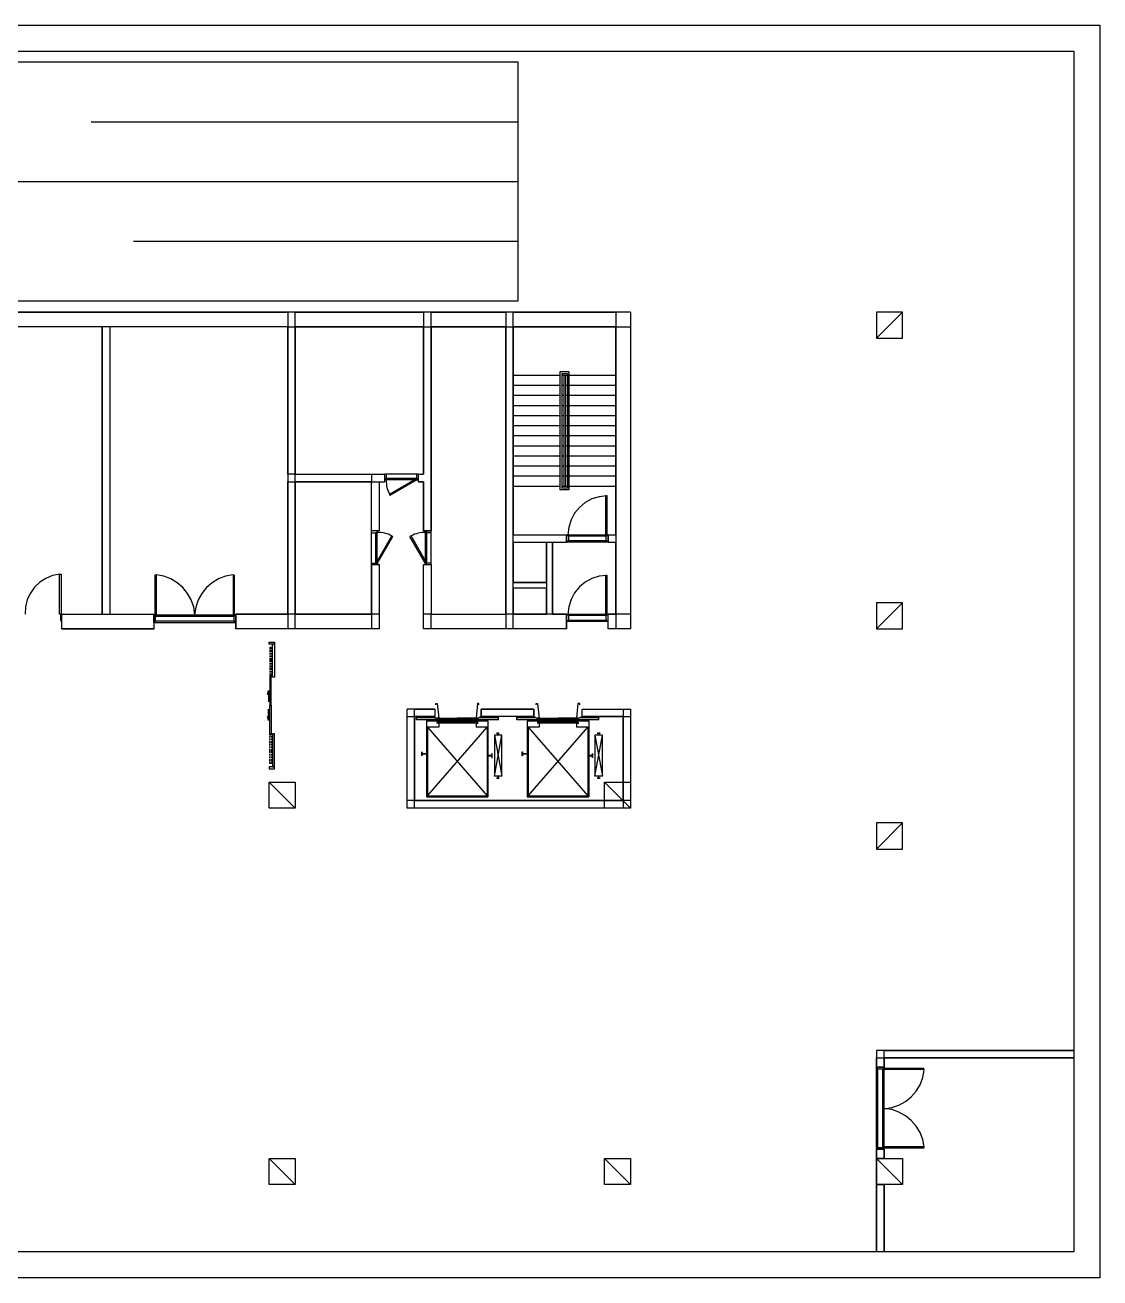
# Model space of a CAD drawing. Header units: millimetres. Extents: x -1062 to 473405, y -148599 to 38948.
# Drawn here: x 94578 to 123405, y -478 to 33116 of the extents above; entities that cross this region are included whole.
import ezdxf

# ---------------------------------------------------------------- set-up
doc = ezdxf.new("R2010")
doc.units = ezdxf.units.MM
for name, color, linetype in [('COLUMN', 1, 'Continuous'), ('CORE_REF', 8, 'Continuous'), ('DOOR', 3, 'Continuous'), ('WALL', 7, 'Continuous')]:
    doc.layers.add(name, color=color, linetype=linetype)

msp = doc.modelspace()

# ---------------------------------------------------------------- linework, layer by layer
at = {"layer": 'COLUMN'}
for p, q in [((117413.4, 24721), (118111.6, 25419.5)), ((118111.6, 25419.5), (117413.4, 25419.5)), ((117413.4, 25419.5), (117413.4, 24721)), ((118111.6, 24721), (118111.6, 25419.5)), ((117413.4, 24721), (118111.6, 24721)), ((117413.4, 16922.4), (118111.6, 17620.9)), ((118111.6, 17620.9), (117413.4, 17620.9)), ((117413.4, 17620.9), (117413.4, 16922.4)), ((118111.6, 16922.4), (118111.6, 17620.9)), ((117413.4, 16922.4), (118111.6, 16922.4)), ((101826.2, 12121.3), (101128, 12819.8)), ((101128, 12819.8), (101826.2, 12819.8)), ((101128, 12121.3), (101128, 12819.8)), ((101826.2, 12819.8), (101826.2, 12121.3)), ((110813, 12121.3), (110114.8, 12819.8)), ((110114.8, 12819.8), (110813, 12819.8)), ((110114.8, 12121.3), (110114.8, 12819.8)), ((110813, 12819.8), (110813, 12121.3)), ((101826.2, 12121.3), (101128, 12121.3)), ((110813, 12121.3), (110114.8, 12121.3)), ((117413.4, 11016.3), (118111.6, 11727.5)), ((118111.6, 11727.5), (117413.4, 11727.5)), ((117413.4, 11727.5), (117413.4, 11016.3)), ((118111.6, 11016.3), (118111.6, 11727.5)), ((117413.4, 11016.3), (118111.6, 11016.3)), ((101826.2, 2023.7), (101128, 2722.3)), ((101128, 2722.3), (101826.2, 2722.3)), ((101128, 2023.7), (101128, 2722.3)), ((101826.2, 2722.3), (101826.2, 2023.7)), ((110813, 2023.7), (110114.8, 2722.3)), ((110114.8, 2722.3), (110813, 2722.3)), ((110114.8, 2023.7), (110114.8, 2722.3)), ((110813, 2722.3), (110813, 2023.7)), ((118111.6, 2023.7), (117413.4, 2722.3)), ((117413.4, 2722.3), (118111.6, 2722.3)), ((117413.4, 2023.7), (117413.4, 2722.3)), ((118111.6, 2722.3), (118111.6, 2023.7)), ((101826.2, 2023.7), (101128, 2023.7)), ((110813, 2023.7), (110114.8, 2023.7)), ((118111.6, 2023.7), (117413.4, 2023.7))]:
    msp.add_line(p, q, dxfattribs=at)
at = {"layer": 'CORE_REF'}
for p, q in [((108921.7, 23717.6), (107665, 23717.6)), ((109162.8, 23819.2), (108921.7, 23819.2)), ((108921.7, 23819.2), (108921.7, 20656.5)), ((109124.8, 23768.4), (108972.4, 23768.4)), ((108972.4, 23768.4), (108972.4, 20694.7)), ((109124.8, 23717.6), (108972.4, 23717.6)), ((109023.2, 23717.6), (109023.2, 20745.5)), ((109074, 23717.6), (109074, 20745.5)), ((109124.8, 23717.6), (109112.1, 23717.6)), ((109124.8, 23768.4), (109124.8, 20694.7)), ((109162.8, 23819.2), (109162.8, 20656.5)), ((110419.5, 23717.6), (109162.8, 23717.6)), ((108921.7, 23450.8), (107665, 23450.8)), ((108921.7, 23184.1), (107665, 23184.1)), ((109023.2, 23450.8), (108972.4, 23450.8)), ((109023.2, 23184.1), (108972.4, 23184.1)), ((109124.8, 23450.8), (109074, 23450.8)), ((109124.8, 23184.1), (109074, 23184.1)), ((110419.5, 23450.8), (109162.8, 23450.8)), ((110419.5, 23184.1), (109162.8, 23184.1)), ((108921.7, 22904.7), (107665, 22904.7)), ((109023.2, 22904.7), (108972.4, 22904.7)), ((109124.8, 22904.7), (109074, 22904.7)), ((110419.5, 22904.7), (109162.8, 22904.7)), ((108921.7, 22637.9), (107665, 22637.9)), ((109023.2, 22637.9), (108972.4, 22637.9)), ((109124.8, 22637.9), (109074, 22637.9)), ((110419.5, 22637.9), (109162.8, 22637.9)), ((108921.7, 22371.2), (107665, 22371.2)), ((109023.2, 22371.2), (108972.4, 22371.2)), ((109124.8, 22371.2), (109074, 22371.2)), ((110419.5, 22371.2), (109162.8, 22371.2)), ((108921.7, 22104.5), (107665, 22104.5)), ((109023.2, 22104.5), (108972.4, 22104.5)), ((109124.8, 22104.5), (109074, 22104.5)), ((110419.5, 22104.5), (109162.8, 22104.5)), ((108921.7, 21825.1), (107665, 21825.1)), ((108921.7, 21558.3), (107665, 21558.3)), ((109023.2, 21825.1), (108972.4, 21825.1)), ((109023.2, 21558.3), (108972.4, 21558.3)), ((109124.8, 21825.1), (109074, 21825.1)), ((109124.8, 21558.3), (109074, 21558.3)), ((110419.5, 21825.1), (109162.8, 21825.1)), ((110419.5, 21558.3), (109162.8, 21558.3)), ((108921.7, 21291.6), (107665, 21291.6)), ((109023.2, 21291.6), (108972.4, 21291.6)), ((109124.8, 21291.6), (109074, 21291.6)), ((110419.5, 21291.6), (109162.8, 21291.6)), ((108921.7, 21024.9), (107665, 21024.9)), ((109023.2, 21024.9), (108972.4, 21024.9)), ((109124.8, 21024.9), (109074, 21024.9)), ((110419.5, 21024.9), (109162.8, 21024.9)), ((108921.7, 20745.5), (107665, 20745.5)), ((109162.8, 20656.5), (108921.7, 20656.5)), ((109023.2, 20745.5), (108972.4, 20745.5)), ((109124.8, 20694.7), (108972.4, 20694.7)), ((109124.8, 20745.5), (109023.2, 20745.5)), ((109124.8, 20745.5), (109112.1, 20745.5)), ((110419.5, 20745.5), (109162.8, 20745.5)), ((105596, 14890.2), (105596, 14928.3)), ((105596, 14928.3), (105634.1, 14928.3)), ((105634.1, 14928.3), (105672.2, 14534.5)), ((106713, 14928.3), (106675, 14534.5)), ((106751.1, 14928.3), (106713, 14928.3)), ((106751.1, 14890.2), (106751.1, 14928.3)), ((108287, 14890.2), (108287, 14928.3)), ((108287, 14928.3), (108325.1, 14928.3)), ((108325.1, 14928.3), (108363.2, 14534.5)), ((109404, 14928.3), (109365.9, 14534.5)), ((109454.8, 14928.3), (109404, 14928.3)), ((109454.8, 14890.2), (109454.8, 14928.3)), ((105075.6, 14483.7), (105075.6, 14572.6)), ((105075.6, 14547.2), (105583.3, 14547.2)), ((107271.5, 14483.7), (105075.6, 14483.7)), ((105342.2, 14458.3), (105342.2, 12426.1)), ((105342.2, 14458.3), (106992.3, 14458.3)), ((105519.9, 14572.6), (105596, 14534.5)), ((105596, 14534.5), (105596, 14547.2)), ((105672.2, 14534.5), (105596, 14534.5)), ((105634.1, 14496.4), (105634.1, 14534.5)), ((105634.1, 14534.5), (106167.2, 14534.5)), ((105634.1, 14496.4), (106167.2, 14496.4)), ((106713, 14534.5), (106167.2, 14534.5)), ((106167.2, 14534.5), (106167.2, 14496.4)), ((106713, 14496.4), (106167.2, 14496.4)), ((106675, 14534.5), (106738.4, 14534.5)), ((106713, 14496.4), (106713, 14534.5)), ((106814.6, 14572.6), (106738.4, 14534.5)), ((106738.4, 14534.5), (106738.4, 14547.2)), ((106763.8, 14547.2), (107271.5, 14547.2)), ((106992.3, 14458.3), (106992.3, 12426.1)), ((107271.5, 14483.7), (107271.5, 14572.6)), ((107766.6, 14483.7), (107766.6, 14572.6)), ((107766.6, 14547.2), (108274.3, 14547.2)), ((109962.5, 14483.7), (107766.6, 14483.7)), ((108045.8, 14458.3), (108045.8, 12426.1)), ((108045.8, 14458.3), (109695.9, 14458.3)), ((108223.5, 14572.6), (108299.7, 14534.5)), ((108299.7, 14534.5), (108299.7, 14547.2)), ((108363.2, 14534.5), (108299.7, 14534.5)), ((108325.1, 14496.4), (108325.1, 14534.5)), ((108325.1, 14534.5), (108870.9, 14534.5)), ((108325.1, 14496.4), (108870.9, 14496.4)), ((109404, 14534.5), (108870.9, 14534.5)), ((108870.9, 14534.5), (108870.9, 14496.4)), ((109404, 14496.4), (108870.9, 14496.4)), ((109365.9, 14534.5), (109442.1, 14534.5)), ((109404, 14496.4), (109404, 14534.5)), ((109518.2, 14572.6), (109442.1, 14534.5)), ((109442.1, 14534.5), (109442.1, 14547.2)), ((109454.8, 14547.2), (109962.5, 14547.2)), ((109695.9, 14458.3), (109695.9, 12426.1)), ((109962.5, 14483.7), (109962.5, 14572.6)), ((105367.6, 14293.2), (105367.6, 12451.5)), ((105672.2, 14293.2), (105367.6, 14293.2)), ((105367.6, 14293.2), (106966.9, 12451.5)), ((105367.6, 12451.5), (106966.9, 14293.2)), ((105672.2, 14394.8), (105608.7, 14394.8)), ((105634.1, 14432.9), (106167.2, 14432.9)), ((105634.1, 14432.9), (105634.1, 14407.5)), ((105634.1, 14407.5), (106167.2, 14407.5)), ((105672.2, 14394.8), (105672.2, 14293.2)), ((106167.2, 14432.9), (106713, 14432.9)), ((106167.2, 14432.9), (106167.2, 14407.5)), ((106167.2, 14407.5), (106713, 14407.5)), ((106675, 14394.8), (106725.7, 14394.8)), ((106675, 14394.8), (106675, 14293.2)), ((106966.9, 14293.2), (106675, 14293.2)), ((106713, 14432.9), (106713, 14407.5)), ((106966.9, 14293.2), (106966.9, 12451.5)), ((107220.8, 14128.1), (107296.9, 14128.1)), ((107258.9, 14128.1), (107233.5, 14128.1)), ((107258.9, 14115.4), (107258.9, 14128.1)), ((107258.9, 14102.7), (107258.9, 14115.4)), ((107296.9, 14128.1), (107271.5, 14128.1)), ((107271.5, 14128.1), (107271.5, 14115.4)), ((107271.5, 14102.7), (107271.5, 14115.4)), ((108071.2, 14293.2), (108071.2, 12451.5)), ((108363.2, 14293.2), (108071.2, 14293.2)), ((108071.2, 14293.2), (109670.6, 12451.5)), ((108071.2, 12451.5), (109670.6, 14293.2)), ((108363.2, 14394.8), (108312.4, 14394.8)), ((108325.1, 14432.9), (108870.9, 14432.9)), ((108325.1, 14432.9), (108325.1, 14407.5)), ((108325.1, 14407.5), (108870.9, 14407.5)), ((108363.2, 14394.8), (108363.2, 14293.2)), ((108870.9, 14432.9), (109404, 14432.9)), ((108870.9, 14432.9), (108870.9, 14407.5)), ((108870.9, 14407.5), (109404, 14407.5)), ((109365.9, 14394.8), (109429.4, 14394.8)), ((109365.9, 14394.8), (109365.9, 14293.2)), ((109670.6, 14293.2), (109365.9, 14293.2)), ((109404, 14432.9), (109404, 14407.5)), ((109670.6, 14293.2), (109670.6, 12451.5)), ((109924.4, 14128.1), (110000.6, 14128.1)), ((109949.8, 14128.1), (109924.4, 14128.1)), ((109962.5, 14115.4), (109949.8, 14128.1)), ((109975.2, 14128.1), (109962.5, 14115.4)), ((109962.5, 14115.4), (109962.5, 14102.7)), ((110000.6, 14128.1), (109975.2, 14128.1)), ((107170, 14077.3), (107360.4, 12972.3)), ((107360.4, 14077.3), (107170, 14077.3)), ((107170, 14077.3), (107170, 12972.3)), ((107170, 12972.3), (107360.4, 14077.3)), ((107258.9, 14077.3), (107258.9, 14102.7)), ((107271.5, 14077.3), (107258.9, 14077.3)), ((107271.5, 14102.7), (107271.5, 14077.3)), ((107360.4, 12972.3), (107360.4, 14077.3)), ((109861, 14077.3), (110064.1, 12972.3)), ((110064.1, 14077.3), (109861, 14077.3)), ((109861, 14077.3), (109861, 12972.3)), ((109861, 12972.3), (110064.1, 14077.3)), ((109962.5, 14102.7), (109962.5, 14077.3)), ((110064.1, 12972.3), (110064.1, 14077.3)), ((105215.2, 13632.7), (105227.9, 13581.9)), ((105215.2, 13518.4), (105215.2, 13632.7)), ((105227.9, 13569.2), (105215.2, 13518.4)), ((105227.9, 13581.9), (105253.3, 13581.9)), ((105253.3, 13569.2), (105227.9, 13569.2)), ((105253.3, 13581.9), (105266, 13581.9)), ((105266, 13569.2), (105253.3, 13569.2)), ((105266, 13581.9), (105329.5, 13581.9)), ((105329.5, 13569.2), (105266, 13569.2)), ((105329.5, 13581.9), (105329.5, 13569.2)), ((107055.8, 13531.1), (106992.3, 13531.1)), ((106992.3, 13531.1), (106992.3, 13518.4)), ((106992.3, 13518.4), (107055.8, 13518.4)), ((107093.8, 13531.1), (107055.8, 13531.1)), ((107055.8, 13518.4), (107093.8, 13518.4)), ((107093.8, 13581.9), (107093.8, 13531.1)), ((107106.5, 13581.9), (107093.8, 13581.9)), ((107093.8, 13518.4), (107093.8, 13467.6)), ((107093.8, 13467.6), (107106.5, 13467.6)), ((107106.5, 13467.6), (107106.5, 13581.9)), ((107906.2, 13518.4), (107906.2, 13632.7)), ((107906.2, 13632.7), (107918.9, 13632.7)), ((107918.9, 13518.4), (107906.2, 13518.4)), ((107918.9, 13632.7), (107918.9, 13581.9)), ((107918.9, 13581.9), (107957, 13581.9)), ((107957, 13569.2), (107918.9, 13569.2)), ((107918.9, 13569.2), (107918.9, 13518.4)), ((107957, 13581.9), (108020.4, 13581.9)), ((108020.4, 13569.2), (107957, 13569.2)), ((108020.4, 13581.9), (108020.4, 13569.2)), ((109746.7, 13531.1), (109683.3, 13531.1)), ((109683.3, 13531.1), (109683.3, 13518.4)), ((109683.3, 13518.4), (109746.7, 13518.4)), ((109759.4, 13531.1), (109746.7, 13531.1)), ((109746.7, 13518.4), (109759.4, 13518.4)), ((109784.8, 13531.1), (109759.4, 13531.1)), ((109759.4, 13518.4), (109784.8, 13518.4)), ((109797.5, 13531.1), (109784.8, 13531.1)), ((109784.8, 13518.4), (109797.5, 13518.4)), ((109797.5, 13581.9), (109797.5, 13531.1)), ((109797.5, 13467.6), (109797.5, 13581.9)), ((109797.5, 13518.4), (109797.5, 13467.6)), ((107360.4, 12972.3), (107170, 12972.3)), ((107220.8, 12921.5), (107296.9, 12921.5)), ((107258.9, 12934.2), (107233.5, 12921.5)), ((107271.5, 12972.3), (107258.9, 12972.3)), ((107258.9, 12972.3), (107258.9, 12946.9)), ((107258.9, 12946.9), (107258.9, 12934.2)), ((107271.5, 12946.9), (107271.5, 12972.3)), ((107271.5, 12934.2), (107271.5, 12946.9)), ((107296.9, 12921.5), (107271.5, 12934.2)), ((110064.1, 12972.3), (109861, 12972.3)), ((109949.8, 12934.2), (109924.4, 12921.5)), ((109924.4, 12921.5), (110000.6, 12921.5)), ((109962.5, 12934.2), (109949.8, 12934.2)), ((109962.5, 12946.9), (109962.5, 12972.3)), ((109962.5, 12934.2), (109962.5, 12946.9)), ((109975.2, 12934.2), (109962.5, 12934.2)), ((110000.6, 12921.5), (109975.2, 12934.2)), ((105367.6, 12451.5), (106966.9, 12451.5)), ((108071.2, 12451.5), (109670.6, 12451.5)), ((105342.2, 12426.1), (106992.3, 12426.1)), ((108045.8, 12426.1), (109695.9, 12426.1))]:
    msp.add_line(p, q, dxfattribs=at)
at = {"layer": 'DOOR'}
for p, q in [((104225.2, 20923.3), (104225.2, 21075.7)), ((104263.2, 21075.7), (104225.2, 21075.7)), ((104250.6, 20923.3), (104225.2, 20923.3)), ((104263.2, 20961.4), (104250.6, 20961.4)), ((104250.6, 20961.4), (104250.6, 20923.3)), ((105075.6, 20961.4), (104250.6, 20961.4)), ((105088.3, 20923.3), (104250.6, 20923.3)), ((105075.6, 21075.7), (104263.2, 21075.7)), ((104263.2, 21075.7), (104263.2, 20961.4)), ((104263.6, 20915.7), (104263.7, 20864.7)), ((104263.7, 20864.7), (104267.3, 20814)), ((105075.6, 20948.7), (104352.1, 20529.5)), ((105088.3, 20923.3), (104364.8, 20504.1)), ((105126.4, 21075.7), (105075.6, 21075.7)), ((105075.6, 21075.7), (105075.6, 20961.4)), ((105075.6, 20961.4), (105088.3, 20961.4)), ((105088.3, 20923.3), (105075.6, 20948.7)), ((105088.3, 20961.4), (105088.3, 20923.3)), ((105088.3, 20923.3), (105126.4, 20923.3)), ((105126.4, 20923.3), (105126.4, 21075.7)), ((104267.3, 20814), (104274.3, 20763.9)), ((104274.3, 20763.9), (104284.7, 20714.3)), ((104284.7, 20714.3), (104298.4, 20665.6)), ((104298.4, 20665.6), (104315.4, 20617.9)), ((104315.4, 20617.9), (104335.7, 20571.4)), ((104335.7, 20571.4), (104359.2, 20526.2)), ((104352.1, 20529.5), (104364.8, 20504.1)), ((110152.9, 19449.9), (110152.9, 20504.1)), ((110152.9, 20504.1), (110178.3, 20504.1)), ((110178.3, 20504.1), (110178.3, 19449.9)), ((109444.2, 20184.5), (109316.3, 20029.4)), ((109599.1, 20312.5), (109444.2, 20184.5)), ((109777, 20409.1), (109599.1, 20312.5)), ((109973.6, 20470.1), (109777, 20409.1)), ((110184.6, 20491.4), (109973.6, 20470.1)), ((109219.7, 19851.4), (109158.7, 19654.8)), ((109316.3, 20029.4), (109219.7, 19851.4)), ((104022.1, 19551.5), (103869.8, 19551.5)), ((103869.8, 19500.7), (103869.8, 19551.5)), ((103869.8, 18687.8), (103869.8, 19500.7)), ((103869.8, 19500.7), (103984, 19500.7)), ((103984, 19500.7), (103984, 19513.4)), ((103984, 19513.4), (104022.1, 19513.4)), ((103984, 18687.8), (103984, 19513.4)), ((104022.1, 19513.4), (104022.1, 19551.5)), ((104022.1, 18675.1), (104022.1, 19513.4)), ((104080.6, 19512.9), (104029.7, 19513)), ((104131.2, 19509.4), (104080.6, 19512.9)), ((104181.4, 19502.4), (104131.2, 19509.4)), ((104230.9, 19492), (104181.4, 19502.4)), ((104279.6, 19478.3), (104230.9, 19492)), ((105120.7, 19492), (105072, 19478.3)), ((105170.2, 19502.4), (105120.7, 19492)), ((105220.3, 19509.4), (105170.2, 19502.4)), ((105271, 19512.9), (105220.3, 19509.4)), ((105321.9, 19513), (105271, 19512.9)), ((105316.8, 19513.4), (105316.8, 19551.5)), ((105316.8, 19551.5), (105469.1, 19551.5)), ((105354.9, 19513.4), (105316.8, 19513.4)), ((105316.8, 18675.1), (105316.8, 19513.4)), ((105354.9, 19500.7), (105354.9, 19513.4)), ((105354.9, 18687.8), (105354.9, 19513.4)), ((105469.1, 19500.7), (105354.9, 19500.7)), ((105469.1, 19500.7), (105469.1, 19551.5)), ((105469.1, 18687.8), (105469.1, 19500.7)), ((109158.7, 19654.8), (109137.5, 19443.6)), ((103996.7, 18687.8), (104415.6, 19424.5)), ((104022.1, 18675.1), (104441, 19399.1)), ((104327.2, 19461.2), (104279.6, 19478.3)), ((104373.8, 19440.9), (104327.2, 19461.2)), ((104418.9, 19417.4), (104373.8, 19440.9)), ((104415.6, 19424.5), (104441, 19399.1)), ((104936, 19424.5), (104897.9, 19399.1)), ((105316.8, 18675.1), (104897.9, 19399.1)), ((104977.8, 19440.9), (104932.6, 19417.4)), ((105354.9, 18687.8), (104936, 19424.5)), ((105024.3, 19461.2), (104977.8, 19440.9)), ((105072, 19478.3), (105024.3, 19461.2)), ((109112.1, 19246.7), (109112.1, 19449.9)), ((109112.1, 19449.9), (109137.5, 19449.9)), ((109137.5, 19246.7), (109112.1, 19246.7)), ((109137.5, 19449.9), (109137.5, 19424.5)), ((109137.5, 19449.9), (110152.9, 19449.9)), ((109137.5, 19424.5), (109150.1, 19424.5)), ((109137.5, 19284.8), (109137.5, 19246.7)), ((109150.1, 19284.8), (109137.5, 19284.8)), ((110178.3, 19246.7), (109137.5, 19246.7)), ((109150.1, 19424.5), (109150.1, 19284.8)), ((109150.1, 19424.5), (110165.6, 19424.5)), ((110165.6, 19284.8), (109150.1, 19284.8)), ((110178.3, 19449.9), (110152.9, 19449.9)), ((110165.6, 19284.8), (110165.6, 19424.5)), ((110165.6, 19424.5), (110178.3, 19424.5)), ((110178.3, 19284.8), (110165.6, 19284.8)), ((110178.3, 19424.5), (110178.3, 19449.9)), ((110178.3, 19449.9), (110203.7, 19449.9)), ((110178.3, 19246.7), (110178.3, 19284.8)), ((110203.7, 19246.7), (110178.3, 19246.7)), ((110203.7, 19449.9), (110203.7, 19246.7)), ((103869.8, 18649.7), (103869.8, 18687.8)), ((103869.8, 18687.8), (103984, 18687.8)), ((104022.1, 18649.7), (103869.8, 18649.7)), ((103984, 18687.8), (103984, 18675.1)), ((103984, 18675.1), (104022.1, 18675.1)), ((104022.1, 18675.1), (103996.7, 18687.8)), ((104022.1, 18675.1), (104022.1, 18649.7)), ((105316.8, 18675.1), (105354.9, 18687.8)), ((105354.9, 18675.1), (105316.8, 18675.1)), ((105316.8, 18675.1), (105316.8, 18649.7)), ((105316.8, 18649.7), (105469.1, 18649.7)), ((105469.1, 18687.8), (105354.9, 18687.8)), ((105354.9, 18687.8), (105354.9, 18675.1)), ((105469.1, 18649.7), (105469.1, 18687.8)), ((94973.3, 18174.4), (94834, 18041.9)), ((95135.9, 18279.4), (94973.3, 18174.4)), ((95318.1, 18353), (95135.9, 18279.4)), ((95516.7, 18391.2), (95318.1, 18353)), ((95504.9, 17316.1), (95504.9, 18395.7)), ((95504.9, 18395.7), (95543, 18395.7)), ((95543, 18395.7), (95543, 17316.1)), ((98056.3, 18370.3), (98056.3, 17303.4)), ((98094.3, 18370.3), (98056.3, 18370.3)), ((98094.3, 18370.3), (98094.3, 17303.4)), ((98299.8, 18339.5), (98095, 18377.9)), ((98489.8, 18267), (98299.8, 18339.5)), ((98661.7, 18163.5), (98489.8, 18267)), ((98812.1, 18032.7), (98661.7, 18163.5)), ((99596, 18163.5), (99445.6, 18032.7)), ((99767.9, 18267), (99596, 18163.5)), ((99957.9, 18339.5), (99767.9, 18267)), ((100162.7, 18377.9), (99957.9, 18339.5)), ((100188.7, 18370.3), (100163.3, 18370.3)), ((100163.3, 18370.3), (100163.3, 17303.4)), ((100188.7, 18370.3), (100188.7, 17303.4)), ((109599.1, 18178.7), (109444.2, 18050.7)), ((109777, 18275.3), (109599.1, 18178.7)), ((109973.6, 18336.3), (109777, 18275.3)), ((110184.6, 18357.6), (109973.6, 18336.3)), ((110152.9, 17316.1), (110152.9, 18370.3)), ((110152.9, 18370.3), (110178.3, 18370.3)), ((110178.3, 18370.3), (110178.3, 17316.1)), ((94721.5, 17886.1), (94639.1, 17710.9)), ((94834, 18041.9), (94721.5, 17886.1)), ((98937.8, 17877.9), (98812.1, 18032.7)), ((99035.4, 17702.6), (98937.8, 17877.9)), ((99319.9, 17877.9), (99222.3, 17702.6)), ((99445.6, 18032.7), (99319.9, 17877.9)), ((109316.3, 17895.6), (109219.7, 17717.6)), ((109444.2, 18050.7), (109316.3, 17895.6)), ((94590.6, 17520.4), (94579.2, 17318.4)), ((94639.1, 17710.9), (94590.6, 17520.4)), ((99101.6, 17510.1), (99035.4, 17702.6)), ((99133, 17304), (99101.6, 17510.1)), ((99156.1, 17510.1), (99124.7, 17304)), ((99222.3, 17702.6), (99156.1, 17510.1)), ((109158.7, 17520.9), (109137.5, 17309.8)), ((109219.7, 17717.6), (109158.7, 17520.9)), ((95543, 17316.1), (95504.9, 17316.1)), ((95543, 17290.7), (95530.3, 17290.7)), ((95530.3, 17290.7), (95530.3, 17151)), ((95530.3, 17151), (95543, 17151)), ((95543, 17316.1), (95543, 17290.7)), ((95568.4, 17316.1), (95543, 17316.1)), ((95543, 17151), (95543, 17125.6)), ((95568.4, 17125.6), (95568.4, 17316.1)), ((98030.9, 17100.2), (98030.9, 17303.4)), ((98030.9, 17303.4), (98056.3, 17303.4)), ((98056.3, 17303.4), (98056.3, 17265.3)), ((98056.3, 17303.4), (100188.7, 17303.4)), ((98056.3, 17265.3), (98069, 17265.3)), ((98069, 17138.3), (98056.3, 17138.3)), ((98056.3, 17138.3), (98056.3, 17100.2)), ((98069, 17265.3), (98069, 17138.3)), ((98069, 17265.3), (100176, 17265.3)), ((98069, 17138.3), (100176, 17138.3)), ((100188.7, 17265.3), (100176, 17265.3)), ((100176, 17265.3), (100176, 17138.3)), ((100176, 17138.3), (100188.7, 17138.3)), ((100188.7, 17303.4), (100188.7, 17265.3)), ((100226.8, 17303.4), (100188.7, 17303.4)), ((100188.7, 17138.3), (100188.7, 17100.2)), ((100226.8, 17100.2), (100226.8, 17303.4)), ((109112.1, 17125.6), (109112.1, 17316.1)), ((109112.1, 17316.1), (109137.5, 17316.1)), ((109137.5, 17316.1), (109137.5, 17290.7)), ((109137.5, 17316.1), (110152.9, 17316.1)), ((109137.5, 17290.7), (109150.1, 17290.7)), ((109137.5, 17151), (109137.5, 17125.6)), ((109150.1, 17151), (109137.5, 17151)), ((109150.1, 17290.7), (109150.1, 17151)), ((109150.1, 17290.7), (110165.6, 17290.7)), ((110165.6, 17151), (109150.1, 17151)), ((110178.3, 17316.1), (110152.9, 17316.1)), ((110165.6, 17151), (110165.6, 17290.7)), ((110165.6, 17290.7), (110178.3, 17290.7)), ((110178.3, 17151), (110165.6, 17151)), ((110178.3, 17290.7), (110178.3, 17316.1)), ((110178.3, 17316.1), (110203.7, 17316.1)), ((110178.3, 17125.6), (110178.3, 17151)), ((110203.7, 17316.1), (110203.7, 17125.6)), ((95543, 17125.6), (95568.4, 17125.6)), ((98056.3, 17100.2), (98030.9, 17100.2)), ((98056.3, 17100.2), (100188.7, 17100.2)), ((100188.7, 17100.2), (100226.8, 17100.2)), ((109137.5, 17125.6), (109112.1, 17125.6)), ((110178.3, 17125.6), (109137.5, 17125.6)), ((110203.7, 17125.6), (110178.3, 17125.6)), ((101128, 16566.7), (101267.6, 16566.7)), ((101128, 16515.9), (101128, 16566.7)), ((101267.6, 16515.9), (101128, 16515.9)), ((101216.9, 15626.8), (101216.9, 16515.9)), ((101216.9, 16515.9), (101267.6, 16515.9)), ((101267.6, 16566.7), (101267.6, 16515.9)), ((101267.6, 16515.9), (101267.6, 15626.8)), ((101178.8, 16427), (101140.7, 16427)), ((101140.7, 16427), (101140.7, 16376.2)), ((101140.7, 16350.8), (101140.7, 16312.7)), ((101140.7, 16287.3), (101140.7, 16236.5)), ((101140.7, 16211.1), (101140.7, 16173)), ((101140.7, 16147.6), (101140.7, 16096.8)), ((101178.8, 16376.2), (101178.8, 16427)), ((101178.8, 16312.7), (101178.8, 16350.8)), ((101178.8, 16236.5), (101178.8, 16287.3)), ((101178.8, 16173), (101178.8, 16211.1)), ((101178.8, 16096.8), (101178.8, 16147.6)), ((101140.7, 16084.1), (101140.7, 16033.3)), ((101140.7, 16007.9), (101140.7, 15969.8)), ((101140.7, 15944.4), (101140.7, 15893.6)), ((101140.7, 15868.2), (101140.7, 15830.1)), ((101140.7, 15804.7), (101140.7, 15753.8)), ((101178.8, 16033.3), (101178.8, 16084.1)), ((101178.8, 15969.8), (101178.8, 16007.9)), ((101178.8, 15893.6), (101178.8, 15944.4)), ((101178.8, 15830.1), (101178.8, 15868.2)), ((101178.8, 15753.8), (101178.8, 15804.7)), ((101140.7, 15728.4), (101140.7, 15690.3)), ((101178.8, 15677.6), (101140.7, 15677.6)), ((101140.7, 15677.6), (101140.7, 14877.5)), ((101140.7, 15664.9), (101140.7, 15626.8)), ((101140.7, 15626.8), (101178.8, 15626.8)), ((101178.8, 15690.3), (101178.8, 15728.4)), ((101178.8, 14877.5), (101178.8, 15677.6)), ((101178.8, 15626.8), (101178.8, 15664.9)), ((101267.6, 15626.8), (101216.9, 15626.8)), ((101077.2, 15169.6), (101102.6, 15271.2)), ((101102.6, 15169.6), (101077.2, 15169.6)), ((101102.6, 15271.2), (101102.6, 15169.6)), ((101102.6, 15169.6), (101102.6, 14966.4)), ((101140.7, 14877.5), (101178.8, 14877.5)), ((101140.7, 14077.3), (101140.7, 14877.5)), ((101178.8, 14877.5), (101178.8, 14077.3)), ((101102.6, 14471), (101077.2, 14572.6)), ((101077.2, 14572.6), (101102.6, 14572.6)), ((101102.6, 14572.6), (101102.6, 14775.8)), ((101102.6, 14572.6), (101102.6, 14471)), ((101140.7, 14077.3), (101140.7, 14115.4)), ((101140.7, 14115.4), (101178.8, 14115.4)), ((101178.8, 14115.4), (101178.8, 14077.3)), ((101267.6, 14115.4), (101216.9, 14115.4)), ((101216.9, 14115.4), (101216.9, 13226.3)), ((101267.6, 13226.3), (101267.6, 14115.4)), ((101178.8, 14077.3), (101140.7, 14077.3)), ((101140.7, 14013.8), (101140.7, 14051.9)), ((101140.7, 13937.6), (101140.7, 13988.4)), ((101140.7, 13874.1), (101140.7, 13912.2)), ((101140.7, 13797.8), (101140.7, 13848.6)), ((101178.8, 14051.9), (101178.8, 14013.8)), ((101178.8, 13988.4), (101178.8, 13937.6)), ((101178.8, 13912.2), (101178.8, 13874.1)), ((101178.8, 13848.6), (101178.8, 13797.8)), ((101140.7, 13734.3), (101140.7, 13772.4)), ((101140.7, 13658.1), (101140.7, 13708.9)), ((101140.7, 13594.6), (101140.7, 13645.4)), ((101140.7, 13531.1), (101140.7, 13569.2)), ((101140.7, 13454.9), (101140.7, 13505.7)), ((101178.8, 13772.4), (101178.8, 13734.3)), ((101178.8, 13708.9), (101178.8, 13658.1)), ((101178.8, 13645.4), (101178.8, 13594.6)), ((101178.8, 13569.2), (101178.8, 13531.1)), ((101178.8, 13505.7), (101178.8, 13454.9)), ((101267.6, 13226.3), (101128, 13226.3)), ((101128, 13226.3), (101128, 13175.5)), ((101128, 13175.5), (101267.6, 13175.5)), ((101140.7, 13391.4), (101140.7, 13429.5)), ((101140.7, 13315.2), (101140.7, 13366)), ((101178.8, 13315.2), (101140.7, 13315.2)), ((101178.8, 13429.5), (101178.8, 13391.4)), ((101178.8, 13366), (101178.8, 13315.2)), ((101216.9, 13226.3), (101267.6, 13226.3)), ((101267.6, 13175.5), (101267.6, 13226.3)), ((117413.4, 5135.6), (117413.4, 5173.7)), ((117451.5, 5135.6), (117413.4, 5135.6)), ((117413.4, 3001.7), (117413.4, 5135.6)), ((117451.5, 5122.9), (117451.5, 5135.6)), ((117578.4, 5122.9), (117451.5, 5122.9)), ((117451.5, 3014.4), (117451.5, 5122.9)), ((117616.5, 5135.6), (117578.4, 5135.6)), ((117578.4, 5135.6), (117578.4, 5122.9)), ((117578.4, 3014.4), (117578.4, 5122.9)), ((117616.5, 5173.7), (117616.5, 5135.6)), ((117616.5, 3001.7), (117616.5, 5135.6)), ((118682.8, 5135.6), (117616.5, 5135.6)), ((118682.8, 5110.2), (117616.5, 5110.2)), ((118652, 4891.9), (118690.3, 5096.8)), ((118682.8, 5135.6), (118682.8, 5110.2)), ((118579.5, 4701.7), (118652, 4891.9)), ((118190.7, 4253.5), (118345.4, 4379.2)), ((118345.4, 4379.2), (118476.1, 4529.7)), ((118476.1, 4529.7), (118579.5, 4701.7)), ((117617.1, 4058.1), (117823.1, 4089.6)), ((117823.1, 4035), (117617.1, 4066.5)), ((117823.1, 4089.6), (118015.5, 4155.8)), ((118015.5, 3968.8), (117823.1, 4035)), ((118015.5, 4155.8), (118190.7, 4253.5)), ((118190.7, 3871.1), (118015.5, 3968.8)), ((118345.4, 3745.4), (118190.7, 3871.1)), ((118476.1, 3594.9), (118345.4, 3745.4)), ((118579.5, 3422.9), (118476.1, 3594.9)), ((118652, 3232.7), (118579.5, 3422.9)), ((118682.8, 3039.8), (117616.5, 3039.8)), ((118690.3, 3027.8), (118652, 3232.7)), ((118682.8, 3039.8), (118682.8, 3001.7)), ((117451.5, 3001.7), (117413.4, 3001.7)), ((117413.4, 3001.7), (117413.4, 2976.3)), ((117578.4, 3014.4), (117451.5, 3014.4)), ((117451.5, 3014.4), (117451.5, 3001.7)), ((117578.4, 3001.7), (117578.4, 3014.4)), ((117616.5, 3001.7), (117578.4, 3001.7)), ((117616.5, 2976.3), (117616.5, 3001.7)), ((118682.8, 3001.7), (117616.5, 3001.7))]:
    msp.add_line(p, q, dxfattribs=at)
at = {"layer": 'WALL'}
for p, q in [((68938, 33116.5), (123404.6, 33116.5)), ((123404.6, 33116.5), (123404.6, -478.4)), ((71184.7, 32417.9), (122706.5, 32417.9)), ((122706.5, 32417.9), (122706.5, 5618.2)), ((95746.1, 32125.8), (85198, 32125.8)), ((107804.7, 32125.8), (95746.1, 32125.8)), ((107804.7, 25724.4), (107804.7, 32125.8)), ((96355.4, 30525.5), (107804.7, 30525.5)), ((85198, 28925.1), (96952, 28925.1)), ((96952, 28925.1), (107804.7, 28925.1)), ((97485.1, 27324.7), (107804.7, 27324.7)), ((85198, 25724.4), (98005.5, 25724.4)), ((98005.5, 25724.4), (107804.7, 25724.4)), ((110813, 25419.5), (83129, 25419.5)), ((110813, 25419.5), (110813, 16922.4)), ((101623.1, 25025.8), (92331.6, 25025.8)), ((96647.3, 25025.8), (96647.3, 17316.1)), ((96850.4, 25025.8), (96850.4, 17316.1)), ((101623.1, 25025.8), (101623.1, 17316.1)), ((101826.2, 25025.8), (105266, 25025.8)), ((101826.2, 21075.7), (101826.2, 25025.8)), ((105266, 25025.8), (105266, 21075.7)), ((105469.1, 25025.8), (107474.6, 25025.8)), ((105469.1, 19551.5), (105469.1, 25025.8)), ((107474.6, 25025.8), (107474.6, 17316.1)), ((107665, 25025.8), (110419.5, 25025.8)), ((107665, 19449.9), (107665, 25025.8)), ((110419.5, 19449.9), (110419.5, 25025.8)), ((110419.5, 25025.8), (110419.5, 17316.1)), ((101826.2, 21075.7), (104225.2, 21075.7)), ((101826.2, 17316.1), (101826.2, 20872.5)), ((101826.2, 20872.5), (103869.8, 20872.5)), ((103869.8, 19551.5), (103869.8, 20872.5)), ((104072.9, 20872.5), (104225.2, 20872.5)), ((104072.9, 20872.5), (104072.9, 19551.5)), ((104225.2, 20872.5), (104225.2, 21075.7)), ((105126.4, 21075.7), (105266, 21075.7)), ((105126.4, 20872.5), (105126.4, 21075.7)), ((105126.4, 20872.5), (105266, 20872.5)), ((105266, 20872.5), (105266, 19551.5)), ((104072.9, 19551.5), (103869.8, 19551.5)), ((105266, 19551.5), (105469.1, 19551.5)), ((107665, 17316.1), (107665, 19449.9)), ((107665, 19449.9), (109099.4, 19449.9)), ((107665, 19246.7), (109099.4, 19246.7)), ((108566.3, 19246.7), (108566.3, 17316.1)), ((108718.6, 19246.7), (108718.6, 17316.1)), ((109099.4, 19246.7), (109099.4, 19449.9)), ((110216.4, 19449.9), (110419.5, 19449.9)), ((110216.4, 19449.9), (110216.4, 19246.7)), ((110216.4, 19246.7), (110419.5, 19246.7)), ((110419.5, 19449.9), (110419.5, 17316.1)), ((104072.9, 18649.7), (103869.8, 18649.7)), ((103869.8, 18649.7), (103869.8, 17316.1)), ((104072.9, 18649.7), (104072.9, 16922.4)), ((105266, 16922.4), (105266, 18649.7)), ((105266, 18649.7), (105469.1, 18649.7)), ((105469.1, 18649.7), (105469.1, 17316.1)), ((108566.3, 18167.1), (107665, 18167.1)), ((108566.3, 18014.7), (107665, 18014.7)), ((95568.4, 17316.1), (98030.9, 17316.1)), ((95568.4, 16922.4), (95568.4, 17316.1)), ((98030.9, 17316.1), (98030.9, 16922.4)), ((101623.1, 17316.1), (100226.8, 17316.1)), ((100226.8, 17316.1), (100226.8, 16922.4)), ((101521.5, 17316.1), (101623.1, 17316.1)), ((103869.8, 17316.1), (101826.2, 17316.1)), ((105469.1, 17316.1), (107474.6, 17316.1)), ((109099.4, 17316.1), (107665, 17316.1)), ((109099.4, 16922.4), (109099.4, 17316.1)), ((110419.5, 17316.1), (110216.4, 17316.1)), ((110216.4, 16922.4), (110216.4, 17316.1)), ((98030.9, 16922.4), (95568.4, 16922.4)), ((104072.9, 16922.4), (100226.8, 16922.4)), ((109099.4, 16922.4), (105266, 16922.4)), ((110813, 16922.4), (110216.4, 16922.4)), ((104821.8, 12121.3), (104821.8, 14775.8)), ((105570.7, 14775.8), (104821.8, 14775.8)), ((105570.7, 14572.6), (105024.8, 14572.6)), ((105024.8, 12324.5), (105024.8, 14572.6)), ((105570.7, 14775.8), (105570.7, 14572.6)), ((108223.5, 14775.8), (106814.6, 14775.8)), ((106814.6, 14775.8), (106814.6, 14572.6)), ((108223.5, 14572.6), (106814.6, 14572.6)), ((108223.5, 14572.6), (108223.5, 14775.8)), ((109518.2, 14572.6), (109518.2, 14775.8)), ((109518.2, 14775.8), (110813, 14775.8)), ((109518.2, 14572.6), (110622.6, 14572.6)), ((110622.6, 14572.6), (110622.6, 12324.5)), ((110813, 14775.8), (110813, 12121.3)), ((110813, 12121.3), (104821.8, 12121.3)), ((110622.6, 12324.5), (105024.8, 12324.5)), ((122706.5, 5618.2), (117413.4, 5618.2)), ((117413.4, 5618.2), (117413.4, 5173.7)), ((117616.5, 5173.7), (117616.5, 5427.7)), ((117616.5, 5427.7), (122706.5, 5427.7)), ((122706.5, 5427.7), (122706.5, 220.2)), ((117413.4, 5173.7), (117616.5, 5173.7)), ((117616.5, 2976.3), (117413.4, 2976.3)), ((117413.4, 2976.3), (117413.4, 220.2)), ((117616.5, 2722.3), (117616.5, 2976.3)), ((117616.5, 220.2), (117616.5, 2023.7)), ((117413.4, 220.2), (76541.2, 220.2)), ((122706.5, 220.2), (117616.5, 220.2)), ((123404.6, -478.4), (68938, -478.4))]:
    msp.add_line(p, q, dxfattribs=at)
for points in [[(96645, 25025), (96647.3, 25025), (96647.3, 25025.8), (92331.6, 25025.8), (92331.6, 25419.5), (101623.1, 25419.5), (101623.1, 25025.8), (96850.4, 25025.8), (96850.4, 17316.1), (98030.9, 17316.1), (98030.9, 16922.4), (98030, 16922.4), (98030, 16920), (95570, 16920), (95570, 16922.4), (95568.4, 16922.4), (95568.4, 17316.1), (96645, 17316.1), (96645, 25025)], [(101826.2, 25419.5), (105266, 25419.5), (105266, 25025.8), (101826.2, 25025.8), (101826.2, 25419.5)], [(107474.6, 25419.5), (107474.6, 25025.8), (105469.1, 25025.8), (105469.1, 25419.5), (107474.6, 25419.5)], [(110419.5, 25419.5), (110419.5, 25025.8), (107665, 25025.8), (107665, 25419.5), (110419.5, 25419.5)], [(101826.2, 21075.7), (101623.1, 21075.7), (101623.1, 25025.8), (101826.2, 25025.8), (101826.2, 21075.7)], [(105126.4, 20872.5), (105126.4, 21075.7), (105266, 21075.7), (105266, 25025.8), (105469.1, 25025.8), (105469.1, 21075.7), (105469.1, 20872.5), (105469.1, 19551.5), (105266, 19551.5), (105266, 20872.5), (105126.4, 20872.5)], [(107474.6, 25025.8), (107665, 25025.8), (107665, 19450), (109100, 19450), (109100, 19245), (108720, 19245), (108720, 17316.1), (109099.4, 17316.1), (109099.4, 16922.4), (107665, 16922.4), (107665, 17316.1), (107474.6, 17316.1), (107474.6, 19449.9), (107474.6, 25025.8)], [(110215, 19450), (110419.5, 19450), (110419.5, 25025.8), (110813, 25025.8), (110813, 19449.9), (110813, 17316.1), (110419.5, 17316.1), (110419.5, 19245), (110215, 19245), (110215, 19450)], [(101623.1, 20872.5), (101826.2, 20872.5), (101826.2, 17316.1), (101623.1, 17316.1), (101623.1, 20872.5)], [(101826.2, 21075.7), (103869.8, 21075.7), (103869.8, 20872.5), (101826.2, 20872.5), (101826.2, 21075.7)], [(104072.9, 20872.5), (104072.9, 19551.5), (103869.8, 19551.5), (103869.8, 20872.5), (104072.9, 20872.5)], [(108565, 18167.1), (108565, 19245), (107665, 19245), (107665, 18167.1), (108565, 18167.1)], [(103869.8, 18649.7), (104072.9, 18649.7), (104072.9, 17316.1), (103869.8, 17316.1), (103869.8, 18649.7)], [(105469.1, 18649.7), (105469.1, 17316.1), (105266, 17316.1), (105266, 18649.7), (105469.1, 18649.7)], [(108565, 17316.1), (108565, 18014.7), (107665, 18014.7), (107665, 17316.1), (108565, 17316.1)], [(100226.8, 17316.1), (101623.1, 17316.1), (101623.1, 16922.4), (100226.8, 16922.4), (100226.8, 17316.1)], [(103869.8, 17316.1), (103869.8, 16922.4), (101826.2, 16922.4), (101826.2, 17316.1), (103869.8, 17316.1)], [(107474.6, 17316.1), (107474.6, 16922.4), (105469.1, 16922.4), (105469.1, 17316.1), (107474.6, 17316.1)], [(110419.5, 17316.1), (110419.5, 16922.4), (110216.4, 16922.4), (110216.4, 17316.1), (110419.5, 17316.1)], [(104821.8, 14572.6), (105024.8, 14572.6), (105024.8, 12324.5), (104821.8, 12324.5), (104821.8, 14572.6)], [(105024.8, 14572.6), (105024.8, 14775.8), (105570.7, 14775.8), (105570.7, 14572.6), (105024.8, 14572.6)], [(108223.5, 14575), (108223.5, 14572.6), (106814.6, 14572.6), (106814.6, 14775.8), (108223.5, 14775.8), (108223.5, 14775), (108225, 14775), (108225, 14575), (108223.5, 14575)], [(110622.6, 14775.8), (110622.6, 14572.6), (109518.2, 14572.6), (109518.2, 14775.8), (110622.6, 14775.8)], [(110622.6, 12324.5), (110622.6, 14572.6), (110813, 14572.6), (110813, 12324.5), (110622.6, 12324.5)], [(105024.8, 12121.3), (105024.8, 12324.5), (110622.6, 12324.5), (110622.6, 12121.3), (105024.8, 12121.3)], [(117413.4, 5427.7), (117616.5, 5427.7), (117616.5, 5173.7), (117413.4, 5173.7), (117413.4, 5427.7)], [(122706.5, 5427.7), (117616.5, 5427.7), (117616.5, 5618.2), (122706.5, 5618.2), (122706.5, 5427.7)], [(117413.4, 2976.3), (117616.5, 2976.3), (117616.5, 2722.3), (117413.4, 2722.3), (117413.4, 2976.3)], [(117616.5, 2023.7), (117616.5, 220.2), (117413.4, 220.2), (117413.4, 2023.7), (117616.5, 2023.7)]]:
    msp.add_lwpolyline(points, close=True, dxfattribs=at)

doc.saveas('drawing.dxf')
